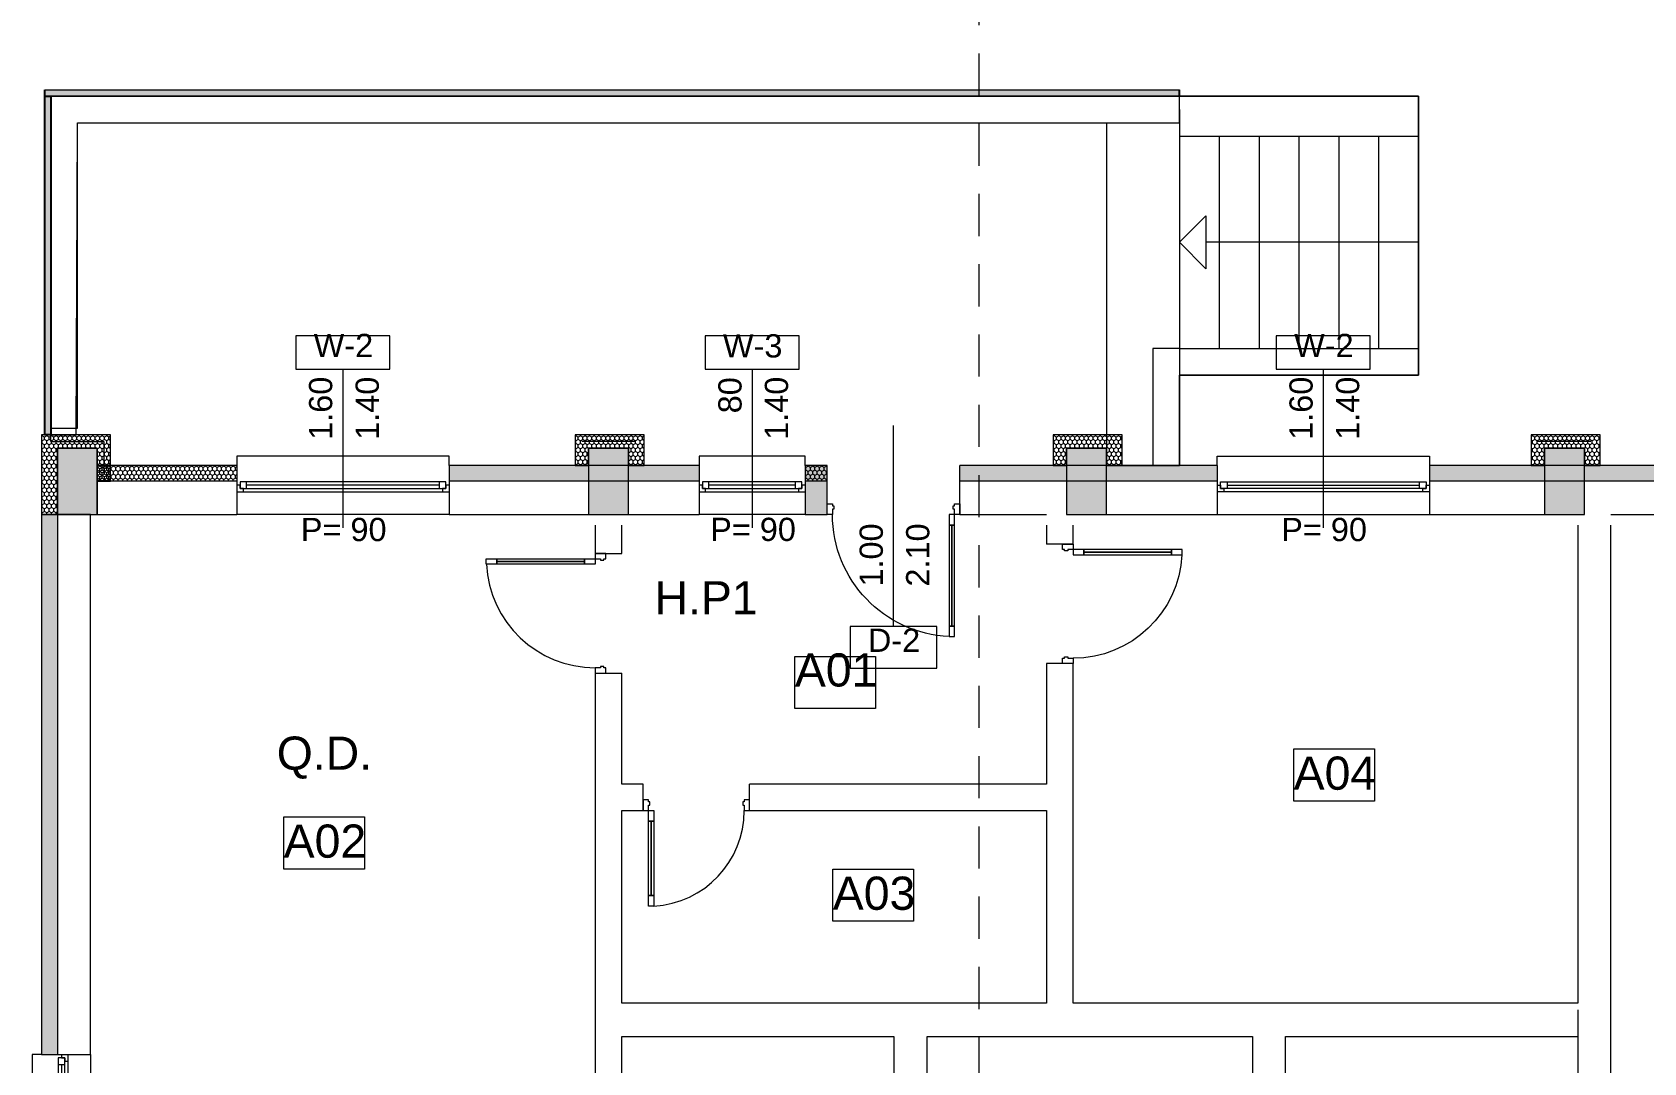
# Model space of a CAD drawing. Header units: feet. Extents: x 2796058 to 2855058, y -67651 to -26651.
# Drawn here: x 2803878 to 2816016, y -49207 to -41447 of the extents above; entities that cross this region are included whole.
import ezdxf
from ezdxf.enums import TextEntityAlignment as Align

# ---------------------------------------------------------------- set-up
doc = ezdxf.new("R2010")
doc.units = ezdxf.units.FT
doc.header["$MEASUREMENT"] = 0
doc.linetypes.add('Long Dashed', pattern=[529.166651, 317.499995, -211.666656])
for name, color, linetype in [('0_muret e jashtme', 7, 'Continuous'), ('Dimensioning - General', 7, 'Continuous'), ('Shell - Roof', 7, 'Continuous')]:
    doc.layers.add(name, color=color, linetype=linetype)
for name, color, linetype, lineweight in [('0_muret e jashtme_Pen_No__1', 7, 'Continuous', 0), ('0_muret e jashtme_Pen_No__19', 255, 'Continuous', 0), ('ARCHICAD Door Markers_Pen_No__60', 230, 'Continuous', 0), ('ARCHICAD Doors_Pen_No__1', 7, 'Continuous', 0), ('ARCHICAD Doors_Pen_No__60', 230, 'Continuous', 0), ('ARCHICAD Window Markers_Pen_No__20', 1, 'Continuous', 0), ('ARCHICAD Windows_Pen_No__20', 1, 'Continuous', 0), ('Dimensioning - General_Pen_No__1', 7, 'Continuous', 0), ('Shell - Roof_Pen_No__1', 7, 'Continuous', 0), ('Shell - Roof_Pen_No__20', 1, 'Continuous', 0), ('Shell - Roof_Pen_No__21', 7, 'Continuous', 0), ('Structural - Bearing_Pen_No__1', 7, 'Continuous', 0), ('Structural - Bearing_Pen_No__31', 171, 'Continuous', 0), ('Text blocks_Pen_No__1', 7, 'Continuous', 0), ('Text blocks_Pen_No__2', 8, 'Continuous', 0)]:
    doc.layers.add(name, color=color, linetype=linetype, lineweight=lineweight)
doc.layers.add('0_muret e jashtme_Pen_No__14', color=7, linetype='Continuous', lineweight=0, true_color=0xbd8b17)
doc.styles.add('GENERATED_STYLE_1', font='arial.ttf')
doc.dimstyles.new('GENERATED_STYLE__2', dxfattribs={"dimtxt": 250, "dimasz": 190, "dimexe": 0.18, "dimexo": 3, "dimgap": 0.09, "dimtad": 1, "dimtih": 1, "dimtoh": 1, "dimlfac": 0.001, "dimzin": 0, "dimdsep": 46, "dimtxsty": 'GENERATED_STYLE_1', "dimblk": 'ARROWHEAD_2', "dimblk1": 'ARROWHEAD_2', "dimblk2": 'ARROWHEAD_2', "dimcen": 0.09, "dimclrd": 7, "dimclre": 7, "dimclrt": 7, "dimadec": 0, "dimazin": 0, "dimtfac": 1, "dimtdec": 4, "dimtmove": 0, "dimatfit": 3, "dimfxl": 1, "dimtolj": 1, "dimtzin": 0, "dimarcsym": 0})
pattern_1 = [(90, (2247653.822, -76424.967), (-34.6410162, 0), [20, -40]), (90, (2247636.502, -76394.967), (-34.6410162, 0), [20, -40]), (150, (2247653.822, -76404.967), (17.320508, 30), [20, -40]), (150, (2247619.18, -76404.967), (17.320508, 30), [20, -40]), (210, (2247653.822, -76424.967), (-17.320508, 30), [20, -40]), (210, (2247619.18, -76424.967), (-17.320508, 30), [20, -40])]
pattern_2 = [(90, (2247653.822, -76344.967), (-34.6410162, 0), [20, -40]), (90, (2247636.502, -76314.967), (-34.6410162, 0), [20, -40]), (150, (2247653.822, -76324.967), (17.320508, 30), [20, -40]), (150, (2247619.18, -76324.967), (17.320508, 30), [20, -40]), (210, (2247653.822, -76344.967), (-17.320508, 30), [20, -40]), (210, (2247619.18, -76344.967), (-17.320508, 30), [20, -40])]

# ---------------------------------------------------------------- blocks, each defined once
blk = doc.blocks.new('Window 22_2')
at = {"layer": 'ARCHICAD Windows_Pen_No__20', "color": 1, "linetype": 'Continuous', "lineweight": 0}
for p, q in [((-800, 150), (-800, 220)), ((-800, 220), (800, 220)), ((-800, 150), (-800, 30)), ((800, 220), (800, 150)), ((800, 150), (800, 30)), ((-800, 30), (-800, 0)), ((-800, 0), (-775, 0)), ((-800, 0), (-800, -50)), ((-800, 0), (-800, -50)), ((-775, 25), (-725, 25)), ((-775, -25), (-775, 25)), ((-775, 0), (-775, -25)), ((-725, 25), (725, 25)), ((-725, 25), (-725, -25)), ((-725, 25), (725, 25)), ((-725, 0), (725, 0)), ((725, -25), (725, 25)), ((725, 25), (775, 25)), ((775, 25), (775, -25)), ((775, -25), (775, 0)), ((775, 0), (800, 0)), ((800, 30), (800, 0)), ((800, 0), (800, -50)), ((800, 0), (800, -50)), ((-750, -50), (-800, -50)), ((-800, -50), (-800, -220)), ((-775, -25), (-750, -25)), ((-725, -25), (-775, -25)), ((-750, -25), (-750, -50)), ((750, -50), (-750, -50)), ((725, -25), (-725, -25)), ((775, -25), (725, -25)), ((750, -50), (750, -25)), ((750, -25), (775, -25)), ((800, -50), (750, -50)), ((800, -50), (800, -220)), ((-800, -220), (800, -220))]:
    blk.add_line(p, q, dxfattribs=at)
blk = doc.blocks.new('W Marker 22_3')
at = {"layer": 'ARCHICAD Window Markers_Pen_No__20', "color": 1, "linetype": 'Continuous', "lineweight": 0}
for p, q in [((354, 975), (-354, 975)), ((-354, 975), (-354, 725)), ((354, 725), (354, 975)), ((-354, 725), (354, 725)), ((0, 725), (0, -470))]:
    blk.add_line(p, q, dxfattribs=at)
at = {"layer": 'ARCHICAD Window Markers_Pen_No__20', "color": 1, "lineweight": 0, "style": 'GENERATED_STYLE_1'}
for tag, p in [('AC_MarkerText_2', (-28, 192)), ('AC_MarkerText_3', (323, 192))]:
    blk.add_attdef(tag, text='', height=175, rotation=90, dxfattribs=at).set_placement(p, align=Align.BOTTOM_LEFT)
for tag, p in [('AC_MarkerText_1', (-220, 763)), ('AC_MarkerText_4', (-317, -623))]:
    blk.add_attdef(tag, text='', height=175, dxfattribs=at).set_placement(p, align=Align.BOTTOM_LEFT)
blk = doc.blocks.new('Window 22_3')
at = {"layer": 'ARCHICAD Windows_Pen_No__20', "color": 1, "linetype": 'Continuous', "lineweight": 0}
for p, q in [((-400, 150), (-400, 220)), ((-400, 220), (400, 220)), ((-400, 150), (-400, 30)), ((400, 220), (400, 150)), ((400, 150), (400, 30)), ((-400, 30), (-400, 0)), ((-400, 0), (-375, 0)), ((-400, 0), (-400, -50)), ((-400, 0), (-400, -50)), ((-375, 25), (-325, 25)), ((-375, -25), (-375, 25)), ((-375, 0), (-375, -25)), ((-325, 25), (325, 25)), ((-325, 25), (-325, -25)), ((-325, 25), (325, 25)), ((-325, 0), (325, 0)), ((325, -25), (325, 25)), ((325, 25), (375, 25)), ((375, 25), (375, -25)), ((375, -25), (375, 0)), ((375, 0), (400, 0)), ((400, 30), (400, 0)), ((400, 0), (400, -50)), ((400, 0), (400, -50)), ((-350, -50), (-400, -50)), ((-400, -50), (-400, -220)), ((-375, -25), (-350, -25)), ((-325, -25), (-375, -25)), ((-350, -25), (-350, -50)), ((350, -50), (-350, -50)), ((325, -25), (-325, -25)), ((375, -25), (325, -25)), ((350, -50), (350, -25)), ((350, -25), (375, -25)), ((400, -50), (350, -50)), ((400, -50), (400, -220)), ((-400, -220), (400, -220))]:
    blk.add_line(p, q, dxfattribs=at)
blk = doc.blocks.new('Storefront 22')
at = {"layer": 'ARCHICAD Doors_Pen_No__60', "color": 230, "linetype": 'Continuous', "lineweight": 0}
for p, q in [((420, 840), (420, 920)), ((420, 920), (460, 920)), ((460, 920), (460, 840)), ((420, 840), (440, 840)), ((420, 80), (420, 840)), ((460, 840), (420, 840)), ((440, 840), (460, 840)), ((440, 80), (440, 840)), ((440, 840), (440, 80)), ((440, 840), (440, 80)), ((460, 840), (460, 80)), ((-500, 0), (-500, -80)), ((-460, 0), (-500, 0)), ((-500, 0), (-500, -80)), ((-500, 0), (-500, -80)), ((-460, -40), (-460, 0)), ((440, 80), (420, 80)), ((420, 0), (420, 80)), ((420, 80), (460, 80)), ((460, 0), (420, 0)), ((460, 80), (440, 80)), ((460, 80), (460, 0)), ((460, 0), (460, -40)), ((500, 0), (460, 0)), ((500, -80), (500, 0)), ((500, 0), (500, -80)), ((500, 0), (500, -80)), ((-500, -80), (-460, -80)), ((-500, -80), (-500, -250)), ((-450, -40), (-460, -40)), ((-460, -80), (-460, -65.4)), ((-460, -65.4), (-450, -65.4)), ((-450, -65.4), (-450, -40)), ((460, -40), (450, -40)), ((450, -40), (450, -65.4)), ((450, -65.4), (460, -65.4)), ((460, -65.4), (460, -80)), ((460, -80), (500, -80)), ((500, -80), (500, -250)), ((-500, -250), (-500, -370)), ((500, -250), (500, -370))]:
    blk.add_line(p, q, dxfattribs=at)
blk.add_arc((460, 0), 920, 92.49191, 180, dxfattribs=at)
blk = doc.blocks.new('D Marker 22')
at = {"layer": 'ARCHICAD Door Markers_Pen_No__60', "color": 230, "linetype": 'Continuous', "lineweight": 0}
for p, q in [((0, -1213), (0, 300)), ((-327, -1213), (-327, -1527)), ((327, -1213), (-327, -1213)), ((327, -1527), (327, -1213)), ((-327, -1527), (327, -1527))]:
    blk.add_line(p, q, dxfattribs=at)
at = {"layer": 'ARCHICAD Door Markers_Pen_No__60', "color": 230, "lineweight": 0, "style": 'GENERATED_STYLE_1'}
for tag, p in [('AC_MarkerText_3', (322, -913)), ('A', (-28, -913))]:
    blk.add_attdef(tag, text='', height=175, rotation=90, dxfattribs=at).set_placement(p, align=Align.BOTTOM_LEFT)
blk.add_attdef('AC_MarkerText_1', text='', height=175, dxfattribs=at).set_placement((-193, -1457), align=Align.BOTTOM_LEFT)
blk = doc.blocks.new('Wall_2', base_point=(2804368, -45159))
at = {"layer": '0_muret e jashtme_Pen_No__14', "linetype": 'Continuous', "lineweight": 0, "true_color": 0xbd8b17}
h = blk.add_hatch(dxfattribs=at)
h.set_pattern_fill('STYROFOAM_SM_INSULATION', color=42, style=0, pattern_type=2)
h.set_pattern_definition(pattern_1)
h.paths.add_polyline_path([(2804368, -44909), (2805418, -44909), (2805418, -44789), (2804368, -44789)])
h = blk.add_hatch(dxfattribs=at)
h.set_pattern_fill('STYROFOAM_SM_INSULATION', color=42, style=0, pattern_type=2)
h.set_pattern_definition(pattern_1)
h.paths.add_polyline_path([(2807018, -44789), (2807018, -44909), (2808900, -44909), (2808900, -44789)])
h = blk.add_hatch(dxfattribs=at)
h.set_pattern_fill('STYROFOAM_SM_INSULATION', color=42, style=0, pattern_type=2)
h.set_pattern_definition(pattern_1)
h.paths.add_polyline_path([(2809700, -44789), (2809700, -44909), (2809865, -44909), (2809865, -44789)])
h = blk.add_hatch(dxfattribs=at)
h.set_pattern_fill('STYROFOAM_SM_INSULATION', color=42, style=0, pattern_type=2)
h.set_pattern_definition(pattern_1)
h.paths.add_polyline_path([(2810865, -44789), (2810865, -44909), (2812802, -44909), (2812802, -44789)])
h = blk.add_hatch(dxfattribs=at)
h.set_pattern_fill('STYROFOAM_SM_INSULATION', color=42, style=0, pattern_type=2)
h.set_pattern_definition(pattern_1)
h.paths.add_polyline_path([(2814402, -44789), (2814402, -44909), (2816688, -44909), (2816688, -44789)])
at = {"layer": '0_muret e jashtme_Pen_No__1', "color": 7, "linetype": 'Continuous', "lineweight": 0}
for p, q in [((2805418, -44909), (2804368, -44909)), ((2805418, -44789), (2805418, -44909)), ((2805418, -44909), (2805418, -44939)), ((2807018, -44789), (2807018, -44909)), ((2808900, -44909), (2807018, -44909)), ((2807018, -44909), (2807018, -44939)), ((2808900, -44789), (2808900, -44909)), ((2808900, -44909), (2808900, -44939)), ((2809700, -44789), (2809700, -44909)), ((2809865, -44909), (2809700, -44909)), ((2809700, -44909), (2809700, -44939)), ((2809865, -44909), (2809865, -44789)), ((2809865, -45079), (2809865, -44909)), ((2810865, -44909), (2810865, -44789)), ((2812802, -44909), (2810865, -44909)), ((2810865, -45079), (2810865, -44909)), ((2812802, -44789), (2812802, -44909)), ((2812802, -44909), (2812802, -44939)), ((2814402, -44789), (2814402, -44909)), ((2816688, -44909), (2814402, -44909)), ((2814402, -44909), (2814402, -44939)), ((2805418, -44939), (2805418, -44989)), ((2805418, -44989), (2805418, -45159)), ((2807018, -44939), (2807018, -44989)), ((2807018, -44989), (2807018, -45159)), ((2808900, -44939), (2808900, -44989)), ((2808900, -44989), (2808900, -45159)), ((2809700, -44939), (2809700, -44989)), ((2809700, -44989), (2809700, -45159)), ((2812802, -44939), (2812802, -44989)), ((2812802, -44989), (2812802, -45159)), ((2814402, -44939), (2814402, -44989)), ((2814402, -44989), (2814402, -45159)), ((2809865, -45159), (2809865, -45079)), ((2810865, -45159), (2810865, -45079))]:
    blk.add_line(p, q, dxfattribs=at)
at = {"layer": '0_muret e jashtme_Pen_No__1', "color": 7, "linetype": 'Continuous', "lineweight": 0, "flags": 128}
for points in [[(2805418, -44789), (2804368, -44789)], [(2804368, -44789), (2804368, -44909)], [(2804368, -44909), (2804368, -45159)], [(2808900, -44789), (2807018, -44789)], [(2809865, -44789), (2809700, -44789)], [(2812802, -44789), (2810865, -44789)], [(2816688, -44789), (2814402, -44789)], [(2804368, -45159), (2805418, -45159)], [(2807018, -45159), (2808118, -45159)], [(2808318, -45159), (2808900, -45159)], [(2809700, -45159), (2809865, -45159)], [(2810865, -45159), (2811518, -45159)], [(2811718, -45159), (2812802, -45159)], [(2814402, -45159), (2815518, -45159)], [(2815768, -45159), (2816688, -45159)]]:
    blk.add_lwpolyline(points, dxfattribs=at)
at = {"layer": 'ARCHICAD Door Markers_Pen_No__60', "color": 230, "lineweight": 0}
blk.add_blockref('D Marker 22', (2810365, -44789), dxfattribs=at).add_auto_attribs({'A': '1.00', 'AC_MarkerText_1': 'D-2', 'AC_MarkerText_3': '2.10'})
at = {"layer": 'ARCHICAD Doors_Pen_No__60', "color": 230, "linetype": 'Continuous', "lineweight": 0, "xscale": -1, "zscale": 1000, "rotation": 180}
blk.add_blockref('Storefront 22', (2810365, -45159), dxfattribs=at)
at = {"layer": 'ARCHICAD Window Markers_Pen_No__20', "color": 1, "lineweight": 0}
for p in [(2806218, -44789), (2813602, -44789)]:
    blk.add_blockref('W Marker 22_3', p, dxfattribs=at).add_auto_attribs({'AC_MarkerText_1': 'W-2', 'AC_MarkerText_2': '1.60', 'AC_MarkerText_3': '1.40', 'AC_MarkerText_4': 'P= 90'})
ref = blk.add_blockref('W Marker 22_3', (2809300, -44789), dxfattribs=at)
ref.add_attrib('AC_MarkerText_1', 'W-3', dxfattribs={"color": 1, "lineweight": 0, "height": 175, "style": 'GENERATED_STYLE_1'}).set_placement((2809080, -44029), align=Align.BOTTOM_LEFT)
ref.add_attrib('AC_MarkerText_2', '80', dxfattribs={"color": 1, "lineweight": 0, "height": 175, "rotation": 90, "style": 'GENERATED_STYLE_1'}).set_placement((2809273, -44397), align=Align.BOTTOM_LEFT)
ref.add_attrib('AC_MarkerText_3', '1.40', dxfattribs={"color": 1, "lineweight": 0, "height": 175, "rotation": 90, "style": 'GENERATED_STYLE_1'}).set_placement((2809623, -44597), align=Align.BOTTOM_LEFT)
ref.add_attrib('AC_MarkerText_4', 'P= 90', dxfattribs={"color": 1, "lineweight": 0, "height": 175, "style": 'GENERATED_STYLE_1'}).set_placement((2808984, -45411), align=Align.BOTTOM_LEFT)
at = {"layer": 'ARCHICAD Windows_Pen_No__20', "color": 1, "linetype": 'Continuous', "lineweight": 0, "xscale": -1, "zscale": 1000}
for name, p in [('Window 22_2', (2806218, -44939)), ('Window 22_3', (2809300, -44939))]:
    blk.add_blockref(name, p, dxfattribs=at)
at = {"layer": 'ARCHICAD Windows_Pen_No__20', "color": 1, "linetype": 'Continuous', "lineweight": 0, "zscale": 1000}
blk.add_blockref('Window 22_2', (2813602, -44939), dxfattribs=at)
blk = doc.blocks.new('Wall_25', base_point=(2815768, -45159))
at = {"layer": '0_muret e jashtme_Pen_No__1', "color": 7, "linetype": 'Continuous', "lineweight": 0, "flags": 128}
for points in [[(2815518, -45159), (2815518, -48759)], [(2815768, -50859), (2815768, -45159)], [(2815518, -49059), (2815518, -50859)]]:
    blk.add_lwpolyline(points, dxfattribs=at)
blk = doc.blocks.new('Storefront 22_3')
at = {"layer": 'ARCHICAD Doors_Pen_No__1', "color": 7, "linetype": 'Continuous', "lineweight": 0}
for p, q in [((370, 740), (370, 820)), ((370, 820), (410, 820)), ((370, 740), (390, 740)), ((370, 80), (370, 740)), ((410, 740), (370, 740)), ((390, 740), (410, 740)), ((390, 80), (390, 740)), ((390, 740), (390, 80)), ((390, 740), (390, 80)), ((410, 820), (410, 740)), ((410, 740), (410, 80)), ((-450, 0), (-450, -80)), ((-410, 0), (-450, 0)), ((-450, 0), (-450, -80)), ((-450, 0), (-450, -80)), ((-410, -40), (-410, 0)), ((390, 80), (370, 80)), ((370, 0), (370, 80)), ((370, 80), (410, 80)), ((410, 0), (370, 0)), ((410, 80), (390, 80)), ((410, 80), (410, 0)), ((410, 0), (410, -40)), ((450, 0), (410, 0)), ((450, -80), (450, 0)), ((450, 0), (450, -80)), ((450, 0), (450, -80)), ((-450, -80), (-410, -80)), ((-450, -80), (-450, -200)), ((-400, -40), (-410, -40)), ((-410, -80), (-410, -65.4)), ((-410, -65.4), (-400, -65.4)), ((-400, -65.4), (-400, -40)), ((410, -40), (400, -40)), ((400, -40), (400, -65.4)), ((400, -65.4), (410, -65.4)), ((410, -65.4), (410, -80)), ((410, -80), (450, -80)), ((450, -80), (450, -200))]:
    blk.add_line(p, q, dxfattribs=at)
blk.add_arc((410, 0), 820, 92.79603, 180, dxfattribs=at)
blk = doc.blocks.new('Wall_27', base_point=(2808118, -45159))
at = {"layer": '0_muret e jashtme_Pen_No__1', "color": 7, "linetype": 'Continuous', "lineweight": 0}
for p, q in [((2808118, -45373), (2808198, -45373)), ((2808198, -45373), (2808318, -45373)), ((2808118, -46273), (2808198, -46273)), ((2808198, -46273), (2808318, -46273))]:
    blk.add_line(p, q, dxfattribs=at)
at = {"layer": '0_muret e jashtme_Pen_No__1', "color": 7, "linetype": 'Continuous', "lineweight": 0, "flags": 128}
for points in [[(2808118, -45159), (2808118, -45373)], [(2808318, -45373), (2808318, -45159)], [(2808118, -46273), (2808118, -50859)], [(2808318, -47109), (2808318, -46273)], [(2808318, -48759), (2808318, -47309)], [(2808318, -50859), (2808318, -49009)]]:
    blk.add_lwpolyline(points, dxfattribs=at)
at = {"layer": 'ARCHICAD Doors_Pen_No__1', "color": 7, "linetype": 'Continuous', "lineweight": 0, "zscale": 1000, "rotation": 90}
blk.add_blockref('Storefront 22_3', (2808118, -45823), dxfattribs=at)
blk = doc.blocks.new('Wall_28', base_point=(2811518, -45159))
at = {"layer": '0_muret e jashtme_Pen_No__1', "color": 7, "linetype": 'Continuous', "lineweight": 0}
for p, q in [((2811638, -45302), (2811518, -45302)), ((2811718, -45302), (2811638, -45302)), ((2811638, -46202), (2811518, -46202)), ((2811718, -46202), (2811638, -46202))]:
    blk.add_line(p, q, dxfattribs=at)
at = {"layer": '0_muret e jashtme_Pen_No__1', "color": 7, "linetype": 'Continuous', "lineweight": 0, "flags": 128}
for points in [[(2811518, -45159), (2811518, -45302)], [(2811718, -45302), (2811718, -45159)], [(2811518, -46202), (2811518, -47109)], [(2811718, -48759), (2811718, -46202)], [(2811518, -47309), (2811518, -48759)]]:
    blk.add_lwpolyline(points, dxfattribs=at)
at = {"layer": 'ARCHICAD Doors_Pen_No__1', "color": 7, "linetype": 'Continuous', "lineweight": 0, "xscale": -1, "zscale": 1000, "rotation": 270}
blk.add_blockref('Storefront 22_3', (2811718, -45752), dxfattribs=at)
blk = doc.blocks.new('Storefront 22_4')
at = {"layer": 'ARCHICAD Doors_Pen_No__1', "color": 7, "linetype": 'Continuous', "lineweight": 0}
for p, q in [((320, 640), (320, 720)), ((320, 720), (360, 720)), ((320, 640), (340, 640)), ((320, 80), (320, 640)), ((360, 640), (320, 640)), ((340, 640), (360, 640)), ((340, 80), (340, 640)), ((340, 640), (340, 80)), ((340, 640), (340, 80)), ((360, 720), (360, 640)), ((360, 640), (360, 80)), ((-400, 0), (-400, -80)), ((-360, 0), (-400, 0)), ((-400, 0), (-400, -80)), ((-400, 0), (-400, -80)), ((-360, -40), (-360, 0)), ((340, 80), (320, 80)), ((320, 0), (320, 80)), ((320, 80), (360, 80)), ((360, 0), (320, 0)), ((360, 80), (340, 80)), ((360, 80), (360, 0)), ((360, 0), (360, -40)), ((400, 0), (360, 0)), ((400, -80), (400, 0)), ((400, 0), (400, -80)), ((400, 0), (400, -80)), ((-400, -80), (-360, -80)), ((-400, -80), (-400, -200)), ((-350, -40), (-360, -40)), ((-360, -80), (-360, -65.4)), ((-360, -65.4), (-350, -65.4)), ((-350, -65.4), (-350, -40)), ((360, -40), (350, -40)), ((350, -40), (350, -65.4)), ((350, -65.4), (360, -65.4)), ((360, -65.4), (360, -80)), ((360, -80), (400, -80)), ((400, -80), (400, -200))]:
    blk.add_line(p, q, dxfattribs=at)
blk.add_arc((360, 0), 720, 93.18474, 180, dxfattribs=at)
blk = doc.blocks.new('Wall_31', base_point=(2811518, -47109))
at = {"layer": '0_muret e jashtme_Pen_No__1', "color": 7, "linetype": 'Continuous', "lineweight": 0}
for p, q in [((2808480, -47229), (2808480, -47109)), ((2809280, -47229), (2809280, -47109)), ((2808480, -47309), (2808480, -47229)), ((2809280, -47309), (2809280, -47229))]:
    blk.add_line(p, q, dxfattribs=at)
at = {"layer": '0_muret e jashtme_Pen_No__1', "color": 7, "linetype": 'Continuous', "lineweight": 0, "flags": 128}
for points in [[(2808480, -47109), (2808318, -47109)], [(2811518, -47109), (2809280, -47109)], [(2808318, -47309), (2808480, -47309)], [(2809280, -47309), (2811518, -47309)]]:
    blk.add_lwpolyline(points, dxfattribs=at)
at = {"layer": 'ARCHICAD Doors_Pen_No__1', "color": 7, "linetype": 'Continuous', "lineweight": 0, "zscale": 1000, "rotation": 180}
blk.add_blockref('Storefront 22_4', (2808880, -47309), dxfattribs=at)
blk = doc.blocks.new('Wall_32', base_point=(2815768, -48809))
at = {"layer": '0_muret e jashtme_Pen_No__1', "color": 7, "linetype": 'Continuous', "lineweight": 0, "flags": 128}
blk.add_lwpolyline([(2815518, -48809), (2815518, -49059)], dxfattribs=at)
blk = doc.blocks.new('Wall_33', base_point=(2811518, -48759))
at = {"layer": '0_muret e jashtme_Pen_No__1', "color": 7, "linetype": 'Continuous', "lineweight": 0, "flags": 128}
for points in [[(2811518, -48759), (2808318, -48759)], [(2808318, -49009), (2810368, -49009)], [(2810618, -49009), (2811518, -49009)]]:
    blk.add_lwpolyline(points, dxfattribs=at)
blk = doc.blocks.new('Wall_34', base_point=(2815768, -48759))
at = {"layer": '0_muret e jashtme_Pen_No__1', "color": 7, "linetype": 'Continuous', "lineweight": 0, "flags": 128}
for points in [[(2815518, -48759), (2811718, -48759)], [(2811518, -49009), (2813068, -49009)], [(2813318, -49009), (2815518, -49009)]]:
    blk.add_lwpolyline(points, dxfattribs=at)
blk = doc.blocks.new('Wall_37', base_point=(2813068, -55209))
at = {"layer": '0_muret e jashtme_Pen_No__1', "color": 7, "linetype": 'Continuous', "lineweight": 0, "flags": 128}
for points in [[(2813068, -49009), (2813068, -54309)], [(2813318, -50859), (2813318, -49009)], [(2813318, -55209), (2813318, -51109)], [(2813068, -54559), (2813068, -55209)]]:
    blk.add_lwpolyline(points, dxfattribs=at)
blk = doc.blocks.new('Wall_38', base_point=(2810618, -55209))
at = {"layer": '0_muret e jashtme_Pen_No__1', "color": 7, "linetype": 'Continuous', "lineweight": 0, "flags": 128}
for points in [[(2810368, -49009), (2810368, -50859)], [(2810618, -54309), (2810618, -49009)], [(2810368, -51109), (2810368, -55209)], [(2810618, -55209), (2810618, -54559)]]:
    blk.add_lwpolyline(points, dxfattribs=at)
blk = doc.blocks.new('Wall_42', base_point=(2804018, -42109))
at = {"layer": '0_muret e jashtme_Pen_No__1', "color": 7, "linetype": 'Continuous', "lineweight": 0, "flags": 128}
for points in [[(2804018, -42109), (2804018, -44609)], [(2804218, -44609), (2804218, -42309)], [(2804018, -44609), (2804218, -44609)]]:
    blk.add_lwpolyline(points, dxfattribs=at)
blk = doc.blocks.new('Wall_43', base_point=(2804018, -42109))
at = {"layer": '0_muret e jashtme_Pen_No__1', "color": 7, "linetype": 'Continuous', "lineweight": 0, "flags": 128}
for points in [[(2812518, -42109), (2804018, -42109)], [(2812518, -42309), (2812518, -42109)], [(2804218, -42309), (2812518, -42309)]]:
    blk.add_lwpolyline(points, dxfattribs=at)
blk = doc.blocks.new('Line_4', base_point=(2814318, -43109))
at = {"layer": 'Shell - Roof_Pen_No__1', "color": 7, "linetype": 'Continuous', "lineweight": 0}
for p, q in [((2812518, -43109), (2812718, -42909)), ((2812718, -42909), (2812718, -43309)), ((2812518, -43109), (2812718, -43309)), ((2814318, -43109), (2812718, -43109))]:
    blk.add_line(p, q, dxfattribs=at)
blk = doc.blocks.new('*D120', base_point=(2247654, -76425))
at = {"layer": 'Dimensioning - General_Pen_No__1', "color": 7, "linetype": 'Continuous', "lineweight": 0, "transparency": 16777216}
for p, q in [((2804090, -32839), (2803946, -33089)), ((2804018, -32776), (2804018, -33151)), ((2819496, -33089), (2819640, -32839)), ((2819568, -32776), (2819568, -33151)), ((2804018, -32964), (2803896, -32964)), ((2819568, -32964), (2804018, -32964)), ((2819668, -32964), (2819568, -32964))]:
    blk.add_line(p, q, dxfattribs=at)
at = {"layer": 'Dimensioning - General_Pen_No__1', "color": 7, "lineweight": 0, "transparency": 16777216, "insert": (2811366, -32914), "char_height": 250, "attachment_point": 7, "style": 'GENERATED_STYLE_1'}
blk.add_mtext('\\A1;{\\pql;\\fArial|b0|i0|c0|p34;15.55}', dxfattribs=at)
blk = doc.blocks.new('ARROWHEAD_2')
at = {"color": 0, "linetype": 'Continuous', "lineweight": 0}
for p, q in [((-0.378, -0.655), (0.378, 0.655)), ((0, 0), (-1, 0))]:
    blk.add_line(p, q, dxfattribs=at)
blk = doc.blocks.new('*D121', base_point=(2247654, -76425))
at = {"layer": 'Dimensioning - General_Pen_No__1', "color": 7, "linetype": 'Continuous', "lineweight": 0, "transparency": 16777216}
for p, q in [((2804090, -32232), (2803946, -32482)), ((2804018, -32169), (2804018, -32544)), ((2835216, -32482), (2835360, -32232)), ((2835288, -32169), (2835288, -32544)), ((2804018, -32357), (2803896, -32357)), ((2835288, -32357), (2804018, -32357)), ((2835410, -32357), (2835288, -32357))]:
    blk.add_line(p, q, dxfattribs=at)
at = {"layer": 'Dimensioning - General_Pen_No__1', "color": 7, "lineweight": 0, "transparency": 16777216, "insert": (2819226, -32307), "char_height": 250, "attachment_point": 7, "style": 'GENERATED_STYLE_1'}
blk.add_mtext('\\A1;{\\pql;\\fArial|b0|i0|c0|p34;31.20}', dxfattribs=at)
blk = doc.blocks.new('Window 22')
at = {"layer": 'ARCHICAD Windows_Pen_No__20', "color": 1, "linetype": 'Continuous', "lineweight": 0}
for p, q in [((-500, 150), (-500, 220)), ((-500, 220), (500, 220)), ((-500, 150), (-500, 30)), ((500, 220), (500, 150)), ((500, 150), (500, 30)), ((-500, 30), (-500, 0)), ((-500, 0), (-475, 0)), ((-500, 0), (-500, -50)), ((-500, 0), (-500, -50)), ((-475, 25), (-425, 25)), ((-475, -25), (-475, 25)), ((-475, 0), (-475, -25)), ((-425, 25), (425, 25)), ((-425, 25), (-425, -25)), ((-425, 25), (425, 25)), ((-425, 0), (425, 0)), ((425, -25), (425, 25)), ((425, 25), (475, 25)), ((475, 25), (475, -25)), ((475, -25), (475, 0)), ((475, 0), (500, 0)), ((500, 30), (500, 0)), ((500, 0), (500, -50)), ((500, 0), (500, -50)), ((-450, -50), (-500, -50)), ((-500, -50), (-500, -220)), ((-475, -25), (-450, -25)), ((-425, -25), (-475, -25)), ((-450, -25), (-450, -50)), ((450, -50), (-450, -50)), ((425, -25), (-425, -25)), ((475, -25), (425, -25)), ((450, -50), (450, -25)), ((450, -25), (475, -25)), ((500, -50), (450, -50)), ((500, -50), (500, -220)), ((-500, -220), (500, -220))]:
    blk.add_line(p, q, dxfattribs=at)

msp = doc.modelspace()

# ---------------------------------------------------------------- hatches: boundary and pattern name
at = {"layer": '0_muret e jashtme_Pen_No__14', "linetype": 'Continuous', "lineweight": 0, "true_color": 0xbd8b17}
h = msp.add_hatch(dxfattribs=at)
h.set_pattern_fill('STYROFOAM_SM_INSULATION', color=42, angle=270, style=0, pattern_type=2)
h.set_pattern_definition([(0, (2776683.79, 514488.114), (6e-15, 34.6410162), [20, -40]), (0, (2776713.79, 514505.434), (6e-15, 34.6410162), [20, -40]), (60, (2776703.79, 514488.114), (30, -17.320508), [20, -40]), (60, (2776703.79, 514522.755), (30, -17.320508), [20, -40]), (120, (2776683.79, 514488.114), (30, 17.320508), [20, -40]), (120, (2776683.79, 514522.755), (30, 17.320508), [20, -40])])
h.paths.add_polyline_path([(2812518.173, -41880.549), (2803973.173, -41880.74), (2803973.173, -41926.237), (2812518.173, -41928.549)])
h = msp.add_hatch(dxfattribs=at)
h.set_pattern_fill('STYROFOAM_SM_INSULATION', color=42, style=0, pattern_type=2)
h.set_pattern_definition([(90, (2247604.32, -71759.493), (-34.6410162, 0), [20, -40]), (90, (2247587, -71729.493), (-34.6410162, 0), [20, -40]), (150, (2247604.32, -71739.493), (17.320508, 30), [20, -40]), (150, (2247569.68, -71739.493), (17.320508, 30), [20, -40]), (210, (2247604.32, -71759.493), (-17.320508, 30), [20, -40]), (210, (2247569.68, -71759.493), (-17.320508, 30), [20, -40])])
h.paths.add_polyline_path([(2803973.173, -41928.549), (2803973.173, -44480.137), (2804018.67, -44480.137), (2804018.67, -41928.549)])
h = msp.add_hatch(dxfattribs=at)
h.set_pattern_fill('STYROFOAM_SM_INSULATION', color=42, style=0, pattern_type=2)
h.set_pattern_definition(pattern_2)
h.paths.add_polyline_path([(2804468.173, -44828.549), (2804468.173, -44478.549), (2803948.173, -44478.549), (2803948.173, -45078.549), (2804068.173, -45078.549), (2804068.173, -44578.549), (2804368.173, -44578.549), (2804368.173, -44828.549)])
h = msp.add_hatch(dxfattribs=at)
h.set_pattern_fill('STYROFOAM_SM_INSULATION', color=42, style=0, pattern_type=2)
h.set_pattern_definition(pattern_2)
h.paths.add_polyline_path([(2808488.173, -44708.549), (2808488.173, -44478.069), (2807968.173, -44478.069), (2807968.173, -44708.549), (2808068.173, -44708.549), (2808068.173, -44578.549), (2808368.173, -44578.549), (2808368.173, -44708.549)])
h = msp.add_hatch(dxfattribs=at)
h.set_pattern_fill('STYROFOAM_SM_INSULATION', color=42, style=0, pattern_type=2)
h.set_pattern_definition(pattern_2)
h.paths.add_polyline_path([(2812088.173, -44708.549), (2812088.173, -44478.069), (2811568.173, -44478.069), (2811568.173, -44708.549), (2811668.173, -44708.549), (2811668.173, -44578.549), (2811968.173, -44578.549), (2811968.173, -44708.549)])
h = msp.add_hatch(dxfattribs=at)
h.set_pattern_fill('STYROFOAM_SM_INSULATION', color=42, style=0, pattern_type=2)
h.set_pattern_definition(pattern_2)
h.paths.add_polyline_path([(2815688.173, -44708.549), (2815688.173, -44478.069), (2815168.173, -44478.069), (2815168.173, -44708.549), (2815268.173, -44708.549), (2815268.173, -44578.549), (2815568.173, -44578.549), (2815568.173, -44708.549)])
h = msp.add_hatch(dxfattribs=at)
h.set_pattern_fill('STYROFOAM_SM_INSULATION', color=42, style=0, pattern_type=2)
h.set_pattern_definition(pattern_1)
h.paths.add_polyline_path([(2803948.173, -45078.549), (2803948.173, -49145.611), (2804068.173, -49145.611), (2804068.173, -45078.549)])
at = {"layer": '0_muret e jashtme_Pen_No__19', "linetype": 'Continuous', "lineweight": 0}
for points in [[(2804368.173, -45078.549), (2804368.173, -44578.549), (2804068.173, -44578.549), (2804068.173, -45078.549)], [(2808368.173, -45078.549), (2808368.173, -44578.549), (2808068.173, -44578.549), (2808068.173, -45078.549)], [(2811968.173, -45078.549), (2811968.173, -44578.549), (2811668.173, -44578.549), (2811668.173, -45078.549)], [(2815568.173, -45078.549), (2815568.173, -44578.549), (2815268.173, -44578.549), (2815268.173, -45078.549)]]:
    msp.add_hatch(color=255, dxfattribs=at).paths.add_polyline_path(points)
at = {"layer": 'Structural - Bearing_Pen_No__31', "linetype": 'Continuous', "lineweight": 0}
msp.add_hatch(color=171, dxfattribs=at).paths.add_polyline_path([(2809700.472, -45078.549), (2809864.615, -45078.549), (2809864.615, -44708.549), (2809700.472, -44708.549)])

# ---------------------------------------------------------------- linework, layer by layer
for points in [[(2803973.173, -41928.549), (2803973.173, -41880.549)], [(2804018.173, -41933.642), (2804018.173, -44478.549), (2803973.173, -44478.549), (2803973.173, -41928.549), (2804018.173, -41928.549)], [(2812518.173, -41928.549), (2812518.173, -41880.549)]]:
    msp.add_lwpolyline(points)
at = {"layer": '0_muret e jashtme_Pen_No__1', "color": 7, "linetype": 'Continuous', "lineweight": 0}
for p, q in [((2804068.173, -45078.549), (2804068.173, -49145.611)), ((2803948.173, -49145.611), (2804068.173, -49145.611)), ((2804068.173, -49145.611), (2804098.173, -49145.611)), ((2804098.173, -49145.611), (2804148.173, -49145.611)), ((2804148.173, -49145.611), (2804318.173, -49145.611))]:
    msp.add_line(p, q, dxfattribs=at)
at = {"layer": '0_muret e jashtme_Pen_No__1', "color": 7, "linetype": 'Continuous', "lineweight": 0, "flags": 128}
for points in [[(2804468.173, -44828.549), (2804468.173, -44478.549), (2803948.173, -44478.549), (2803948.173, -45078.549), (2804068.173, -45078.549), (2804068.173, -44578.549), (2804368.173, -44578.549), (2804368.173, -44828.549)], [(2808488.173, -44708.549), (2808488.173, -44478.069), (2807968.173, -44478.069), (2807968.173, -44708.549), (2808068.173, -44708.549), (2808068.173, -44578.549), (2808368.173, -44578.549), (2808368.173, -44708.549)], [(2812088.173, -44708.549), (2812088.173, -44478.069), (2811568.173, -44478.069), (2811568.173, -44708.549), (2811668.173, -44708.549), (2811668.173, -44578.549), (2811968.173, -44578.549), (2811968.173, -44708.549)], [(2815688.173, -44708.549), (2815688.173, -44478.069), (2815168.173, -44478.069), (2815168.173, -44708.549), (2815268.173, -44708.549), (2815268.173, -44578.549), (2815568.173, -44578.549), (2815568.173, -44708.549)], [(2804368.173, -45078.549), (2804368.173, -44578.549), (2804068.173, -44578.549), (2804068.173, -45078.549)], [(2808368.173, -45078.549), (2808368.173, -44578.549), (2808068.173, -44578.549), (2808068.173, -45078.549)], [(2811968.173, -45078.549), (2811968.173, -44578.549), (2811668.173, -44578.549), (2811668.173, -45078.549)], [(2815568.173, -45078.549), (2815568.173, -44578.549), (2815268.173, -44578.549), (2815268.173, -45078.549)]]:
    msp.add_lwpolyline(points, close=True, dxfattribs=at)
for points in [[(2803948.173, -45078.549), (2803948.173, -49145.611)], [(2804318.173, -45078.549), (2803948.173, -45078.549)], [(2804318.173, -49145.611), (2804318.173, -45078.549)]]:
    msp.add_lwpolyline(points, dxfattribs=at)
at = {"layer": 'Shell - Roof_Pen_No__20', "color": 1, "linetype": 'Long Dashed', "lineweight": 0}
msp.add_line((2811008.21, -39489.514), (2811008.21, -59108.963), dxfattribs=at)
at = {"layer": 'Shell - Roof_Pen_No__21', "color": 7, "linetype": 'Continuous', "lineweight": 0}
for p, q in [((2803973.173, -41880.549), (2812518.173, -41880.549)), ((2804018.173, -44528.549), (2804018.173, -41928.549)), ((2804018.173, -41928.549), (2812518.173, -41928.549)), ((2812518.173, -41928.549), (2814318.173, -41928.549)), ((2814318.173, -41928.549), (2814318.173, -44028.549)), ((2812518.173, -42028.549), (2812518.173, -44708.549)), ((2812518.173, -42228.549), (2814318.173, -42228.549)), ((2812818.173, -42228.549), (2812818.173, -43828.549)), ((2813118.173, -42228.549), (2813118.173, -43828.549)), ((2813418.173, -42228.549), (2813418.173, -43828.549)), ((2813718.173, -42228.549), (2813718.173, -43828.549)), ((2814018.173, -42228.549), (2814018.173, -43828.549)), ((2812518.173, -43828.549), (2812318.173, -43828.549)), ((2812318.173, -43828.549), (2812318.173, -44708.549)), ((2812518.173, -43828.549), (2814318.173, -43828.549)), ((2814318.173, -44028.549), (2812518.173, -44028.549)), ((2804018.173, -44528.549), (2804418.173, -44528.549)), ((2804418.173, -44528.549), (2804418.173, -44778.549)), ((2808418.173, -44528.549), (2808018.173, -44528.549)), ((2815618.173, -44528.549), (2815218.173, -44528.549))]:
    msp.add_line(p, q, dxfattribs=at)
at = {"layer": 'Structural - Bearing_Pen_No__1', "color": 7, "linetype": 'Continuous', "lineweight": 0, "flags": 128}
for points in [[(2804018.173, -42228.549), (2804018.173, -44478.549), (2804208.173, -44478.549), (2804218.173, -42128.549), (2811968.173, -42128.549), (2811968.173, -44708.549), (2812518.173, -44708.549), (2812518.173, -44028.549), (2814318.173, -44028.549), (2814318.173, -42228.549), (2814318.173, -41928.549), (2804018.173, -41928.549)], [(2809700.472, -45078.549), (2809864.615, -45078.549), (2809864.615, -44708.549), (2809700.472, -44708.549)]]:
    msp.add_lwpolyline(points, close=True, dxfattribs=at)
at = {"layer": 'Text blocks_Pen_No__2', "color": 8, "linetype": 'Continuous', "lineweight": 0, "flags": 128}
for points in [[(2809622.302, -46147.012), (2810230.302, -46147.012), (2810230.302, -46539.869), (2809622.302, -46539.869)], [(2813378.994, -46844.255), (2813986.994, -46844.255), (2813986.994, -47237.113), (2813378.994, -47237.113)], [(2805772.176, -47355.992), (2806380.176, -47355.992), (2806380.176, -47748.85), (2805772.176, -47748.85)], [(2809908.016, -47748.537), (2810516.016, -47748.537), (2810516.016, -48141.394), (2809908.016, -48141.394)]]:
    msp.add_lwpolyline(points, close=True, dxfattribs=at)

# ---------------------------------------------------------------- block references
at = {"layer": '0_muret e jashtme', "color": 7, "lineweight": 0}
for name, p in [('Wall_42', (2804018.173, -41928.549)), ('Wall_43', (2804018.173, -41928.549)), ('Wall_2', (2804368.173, -45078.549)), ('Wall_27', (2808118.173, -45158.549)), ('Wall_28', (2811518.173, -45158.549)), ('Wall_25', (2815768.173, -45158.549)), ('Wall_31', (2811518.173, -47108.549)), ('Wall_33', (2811518.173, -48758.549)), ('Wall_34', (2815768.173, -48758.549)), ('Wall_32', (2815768.173, -48808.549)), ('Wall_38', (2810618.173, -55208.549)), ('Wall_37', (2813068.173, -55208.549))]:
    msp.add_blockref(name, p, dxfattribs=at)
at = {"layer": 'ARCHICAD Windows_Pen_No__20', "color": 1, "linetype": 'Continuous', "lineweight": 0, "xscale": -1, "zscale": 1000, "rotation": 90}
msp.add_blockref('Window 22', (2804098.173, -49645.611), dxfattribs=at)
at = {"layer": 'Shell - Roof', "color": 7, "linetype": 'Continuous', "lineweight": 0}
msp.add_blockref('Line_4', (2814318.173, -43028.549), dxfattribs=at)

# ---------------------------------------------------------------- texts
at = {"layer": 'Text blocks_Pen_No__1', "color": 7, "linetype": 'Continuous', "lineweight": 0, "char_height": 250, "attachment_point": 1, "style": 'GENERATED_STYLE_1'}
for s, insert in [('\\A1;{\\pql;\\fArial|b0|i0|c0|p34;H.P\\fArial|b0|i0|c0|p34;1}', (2808565.488, -45580.846)), ('\\A1;{\\pql;\\fArial|b0|i0|c0|p34;Q.D.}', (2805719.853, -46750.946))]:
    msp.add_mtext(s, dxfattribs=dict(at, insert=insert))
at = {"layer": 'Text blocks_Pen_No__2', "color": 8, "linetype": 'Continuous', "lineweight": 0, "char_height": 250, "attachment_point": 1, "style": 'GENERATED_STYLE_1'}
for s, insert in [('\\A1;{\\pql;\\fArial|b0|i0|c0|p34;A0\\fArial|b0|i0|c0|p34;1}', (2809622.302, -46124.154)), ('\\A1;{\\pql;\\fArial|b0|i0|c0|p34;A0\\fArial|b0|i0|c0|p34;4}', (2813378.994, -46901.398)), ('\\A1;{\\pql;\\fArial|b0|i0|c0|p34;A0\\fArial|b0|i0|c0|p34;2}', (2805772.176, -47413.135)), ('\\A1;{\\pql;\\fArial|b0|i0|c0|p34;A0\\fArial|b0|i0|c0|p34;3}', (2809908.016, -47805.68))]:
    msp.add_mtext(s, dxfattribs=dict(at, insert=insert))

# ---------------------------------------------------------------- dimensions: what is measured, and where the dimension line sits
at = {"layer": 'Dimensioning - General', "color": 7, "linetype": 'Continuous', "lineweight": 0}
for base, p1, p2, text, picture, middle in [((2804018.173, -32356.933), (2835288.173, -32383.537), (2804018.173, -42108.549), '31.20', '*D121', (2819645.745, -32181.933)), ((2804018.173, -32963.623), (2819568.173, -33049.663), (2804018.173, -44608.549), '15.55', '*D120', (2811785.745, -32788.623))]:
    dim = msp.add_linear_dim(base=base, p1=p1, p2=p2, angle=180, text=text, dimstyle='GENERATED_STYLE__2', dxfattribs=at)
    dim.commit()
    dim.dimension.update_dxf_attribs({"geometry": picture, "text_midpoint": middle, "dimtype": 160})

doc.saveas('drawing.dxf')
